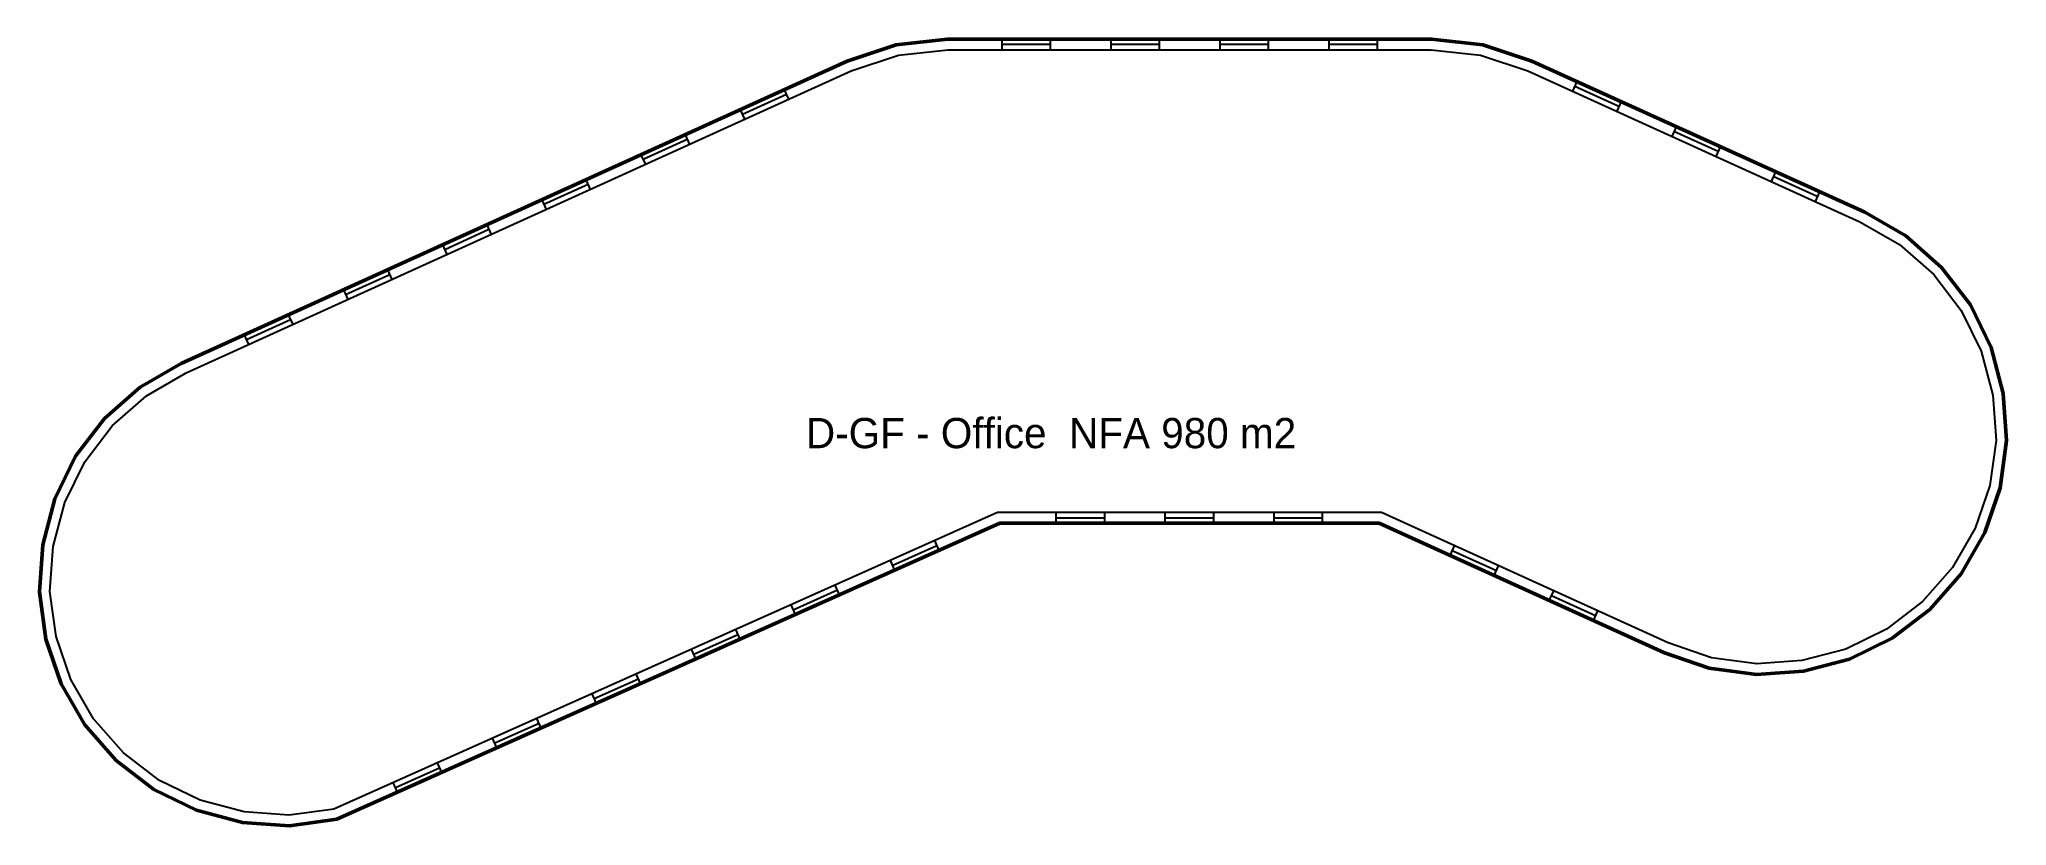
# Model space of a CAD drawing. Header units: metres. Extents: x -44 to 21, y 23 to 49.
import ezdxf
from ezdxf.enums import TextEntityAlignment as Align

# ---------------------------------------------------------------- set-up
doc = ezdxf.new("R2010")
doc.units = ezdxf.units.M
for name, color, linetype in [('TEXT', 250, 'Continuous'), ('WALL', 7, 'Continuous'), ('WINDOW', 5, 'Continuous')]:
    doc.layers.add(name, color=color, linetype=linetype)

msp = doc.modelspace()

# ---------------------------------------------------------------- linework, layer by layer
at = {"layer": 'WALL', "lineweight": 50}
msp.add_lwpolyline([(-17.31, 48.28), (-39.31, 38.28), (-40.67, 37.5), (-41.85, 36.46), (-42.8, 35.22), (-43.49, 33.81), (-43.89, 32.29), (-44, 30.73), (-43.79, 29.17), (-43.28, 27.69), (-42.5, 26.33), (-41.46, 25.15), (-40.22, 24.2), (-38.81, 23.51), (-37.29, 23.11), (-35.73, 23), (-34.17, 23.21), (-12.27, 33), (0.27, 33), (9.69, 28.72), (11.17, 28.21), (12.73, 28), (14.29, 28.11), (15.81, 28.51), (17.22, 29.2), (18.46, 30.15), (19.5, 31.33), (20.28, 32.69), (20.79, 34.17), (21, 35.73), (20.89, 37.29), (20.49, 38.81), (19.8, 40.22), (18.85, 41.46), (17.67, 42.5), (16.31, 43.28), (5.31, 48.28), (3.69, 48.82), (2, 49), (-14, 49), (-15.69, 48.82)], close=True, dxfattribs=at)
at = {"layer": 'WALL'}
msp.add_lwpolyline([(-17.182, 47.954), (-15.615, 48.476), (-13.981, 48.65), (1.981, 48.65), (3.615, 48.476), (5.182, 47.954), (16.15, 42.968), (17.465, 42.214), (18.593, 41.22), (19.501, 40.035), (20.16, 38.687), (20.543, 37.233), (20.648, 35.741), (20.448, 34.251), (19.96, 32.835), (19.214, 31.535), (18.22, 30.407), (17.035, 29.499), (15.687, 28.84), (14.233, 28.457), (12.741, 28.352), (11.251, 28.552), (9.82, 29.046), (0.346, 33.35), (-12.345, 33.35), (-34.267, 23.55), (-35.741, 23.352), (-37.233, 23.457), (-38.687, 23.84), (-40.035, 24.499), (-41.22, 25.407), (-42.214, 26.535), (-42.96, 27.835), (-43.448, 29.251), (-43.648, 30.741), (-43.543, 32.233), (-43.16, 33.687), (-42.501, 35.035), (-41.593, 36.22), (-40.465, 37.214), (-39.15, 37.968), (-17.182, 47.954)], close=True, dxfattribs=at)
at = {"layer": 'WINDOW'}
for p, q in [((-12.2, 49), (-12.2, 48.65)), ((-10.6, 48.825), (-12.2, 48.825)), ((-10.6, 49), (-10.6, 48.65)), ((-8.6, 49), (-8.6, 48.65)), ((-7, 48.825), (-8.6, 48.825)), ((-7, 49), (-7, 48.65)), ((-5, 49), (-5, 48.65)), ((-3.4, 48.825), (-5, 48.825)), ((-3.4, 49), (-3.4, 48.65)), ((-1.4, 49), (-1.4, 48.65)), ((0.2, 48.825), (-1.4, 48.825)), ((0.2, 49), (0.2, 48.65)), ((6.804, 47.601), (6.66, 47.282)), ((-19.316, 47.176), (-20.773, 46.514)), ((-19.388, 47.335), (-19.244, 47.017)), ((8.189, 46.779), (6.732, 47.441)), ((8.261, 46.939), (8.116, 46.62)), ((-20.845, 46.673), (-20.7, 46.355)), ((-22.593, 45.686), (-24.05, 45.024)), ((-22.666, 45.846), (-22.521, 45.527)), ((10.082, 46.111), (9.937, 45.792)), ((11.466, 45.29), (10.009, 45.952)), ((-24.122, 45.183), (-23.977, 44.865)), ((11.538, 45.449), (11.393, 45.13)), ((-25.943, 44.356), (-25.798, 44.037)), ((13.359, 44.621), (13.214, 44.303)), ((14.743, 43.8), (13.287, 44.462)), ((-27.4, 43.694), (-27.255, 43.375)), ((-25.871, 44.197), (-27.327, 43.534)), ((14.816, 43.959), (14.671, 43.641)), ((-29.148, 42.707), (-30.605, 42.045)), ((-29.22, 42.866), (-29.076, 42.548)), ((-30.677, 42.204), (-30.532, 41.885)), ((-32.425, 41.217), (-33.882, 40.555)), ((-32.498, 41.377), (-32.353, 41.058)), ((-33.954, 40.714), (-33.809, 40.396)), ((-35.703, 39.728), (-37.159, 39.065)), ((-35.775, 39.887), (-35.63, 39.568)), ((-37.232, 39.225), (-37.087, 38.906)), ((-10.4, 33), (-10.4, 33.35)), ((-10.4, 33.175), (-8.8, 33.175)), ((-8.8, 33), (-8.8, 33.35)), ((-6.8, 33), (-6.8, 33.35)), ((-6.8, 33.175), (-5.2, 33.175)), ((-5.2, 33), (-5.2, 33.35)), ((-3.2, 33), (-3.2, 33.35)), ((-3.2, 33.175), (-1.6, 33.175)), ((-1.6, 33), (-1.6, 33.35)), ((-15.805, 31.611), (-14.345, 32.264)), ((-14.273, 32.104), (-14.416, 32.424)), ((2.613, 31.936), (2.758, 32.254)), ((2.685, 32.095), (4.142, 31.433)), ((-15.734, 31.452), (-15.877, 31.771)), ((4.07, 31.274), (4.214, 31.592)), ((-19.092, 30.142), (-17.631, 30.795)), ((-17.56, 30.635), (-17.703, 30.955)), ((5.89, 30.446), (6.035, 30.765)), ((5.963, 30.606), (7.42, 29.944)), ((-19.021, 29.982), (-19.163, 30.302)), ((7.347, 29.784), (7.492, 30.103)), ((-22.378, 28.673), (-20.918, 29.326)), ((-20.846, 29.166), (-20.989, 29.486)), ((-22.307, 28.513), (-22.45, 28.833)), ((-24.133, 27.697), (-24.276, 28.016)), ((-25.594, 27.044), (-25.736, 27.363)), ((-25.665, 27.204), (-24.204, 27.857)), ((-28.952, 25.734), (-27.491, 26.387)), ((-27.419, 26.228), (-27.562, 26.547)), ((-28.88, 25.575), (-29.023, 25.894)), ((-32.238, 24.265), (-30.777, 24.918)), ((-30.706, 24.758), (-30.849, 25.078)), ((-32.167, 24.106), (-32.31, 24.425))]:
    msp.add_line(p, q, dxfattribs=at)

# ---------------------------------------------------------------- texts
at = {"layer": 'TEXT'}
msp.add_text('D-GF - Office  NFA 980 m2', height=1, dxfattribs=at).set_placement((-10.572, 35.981), align=Align.MIDDLE_CENTER)

doc.saveas('drawing.dxf')
